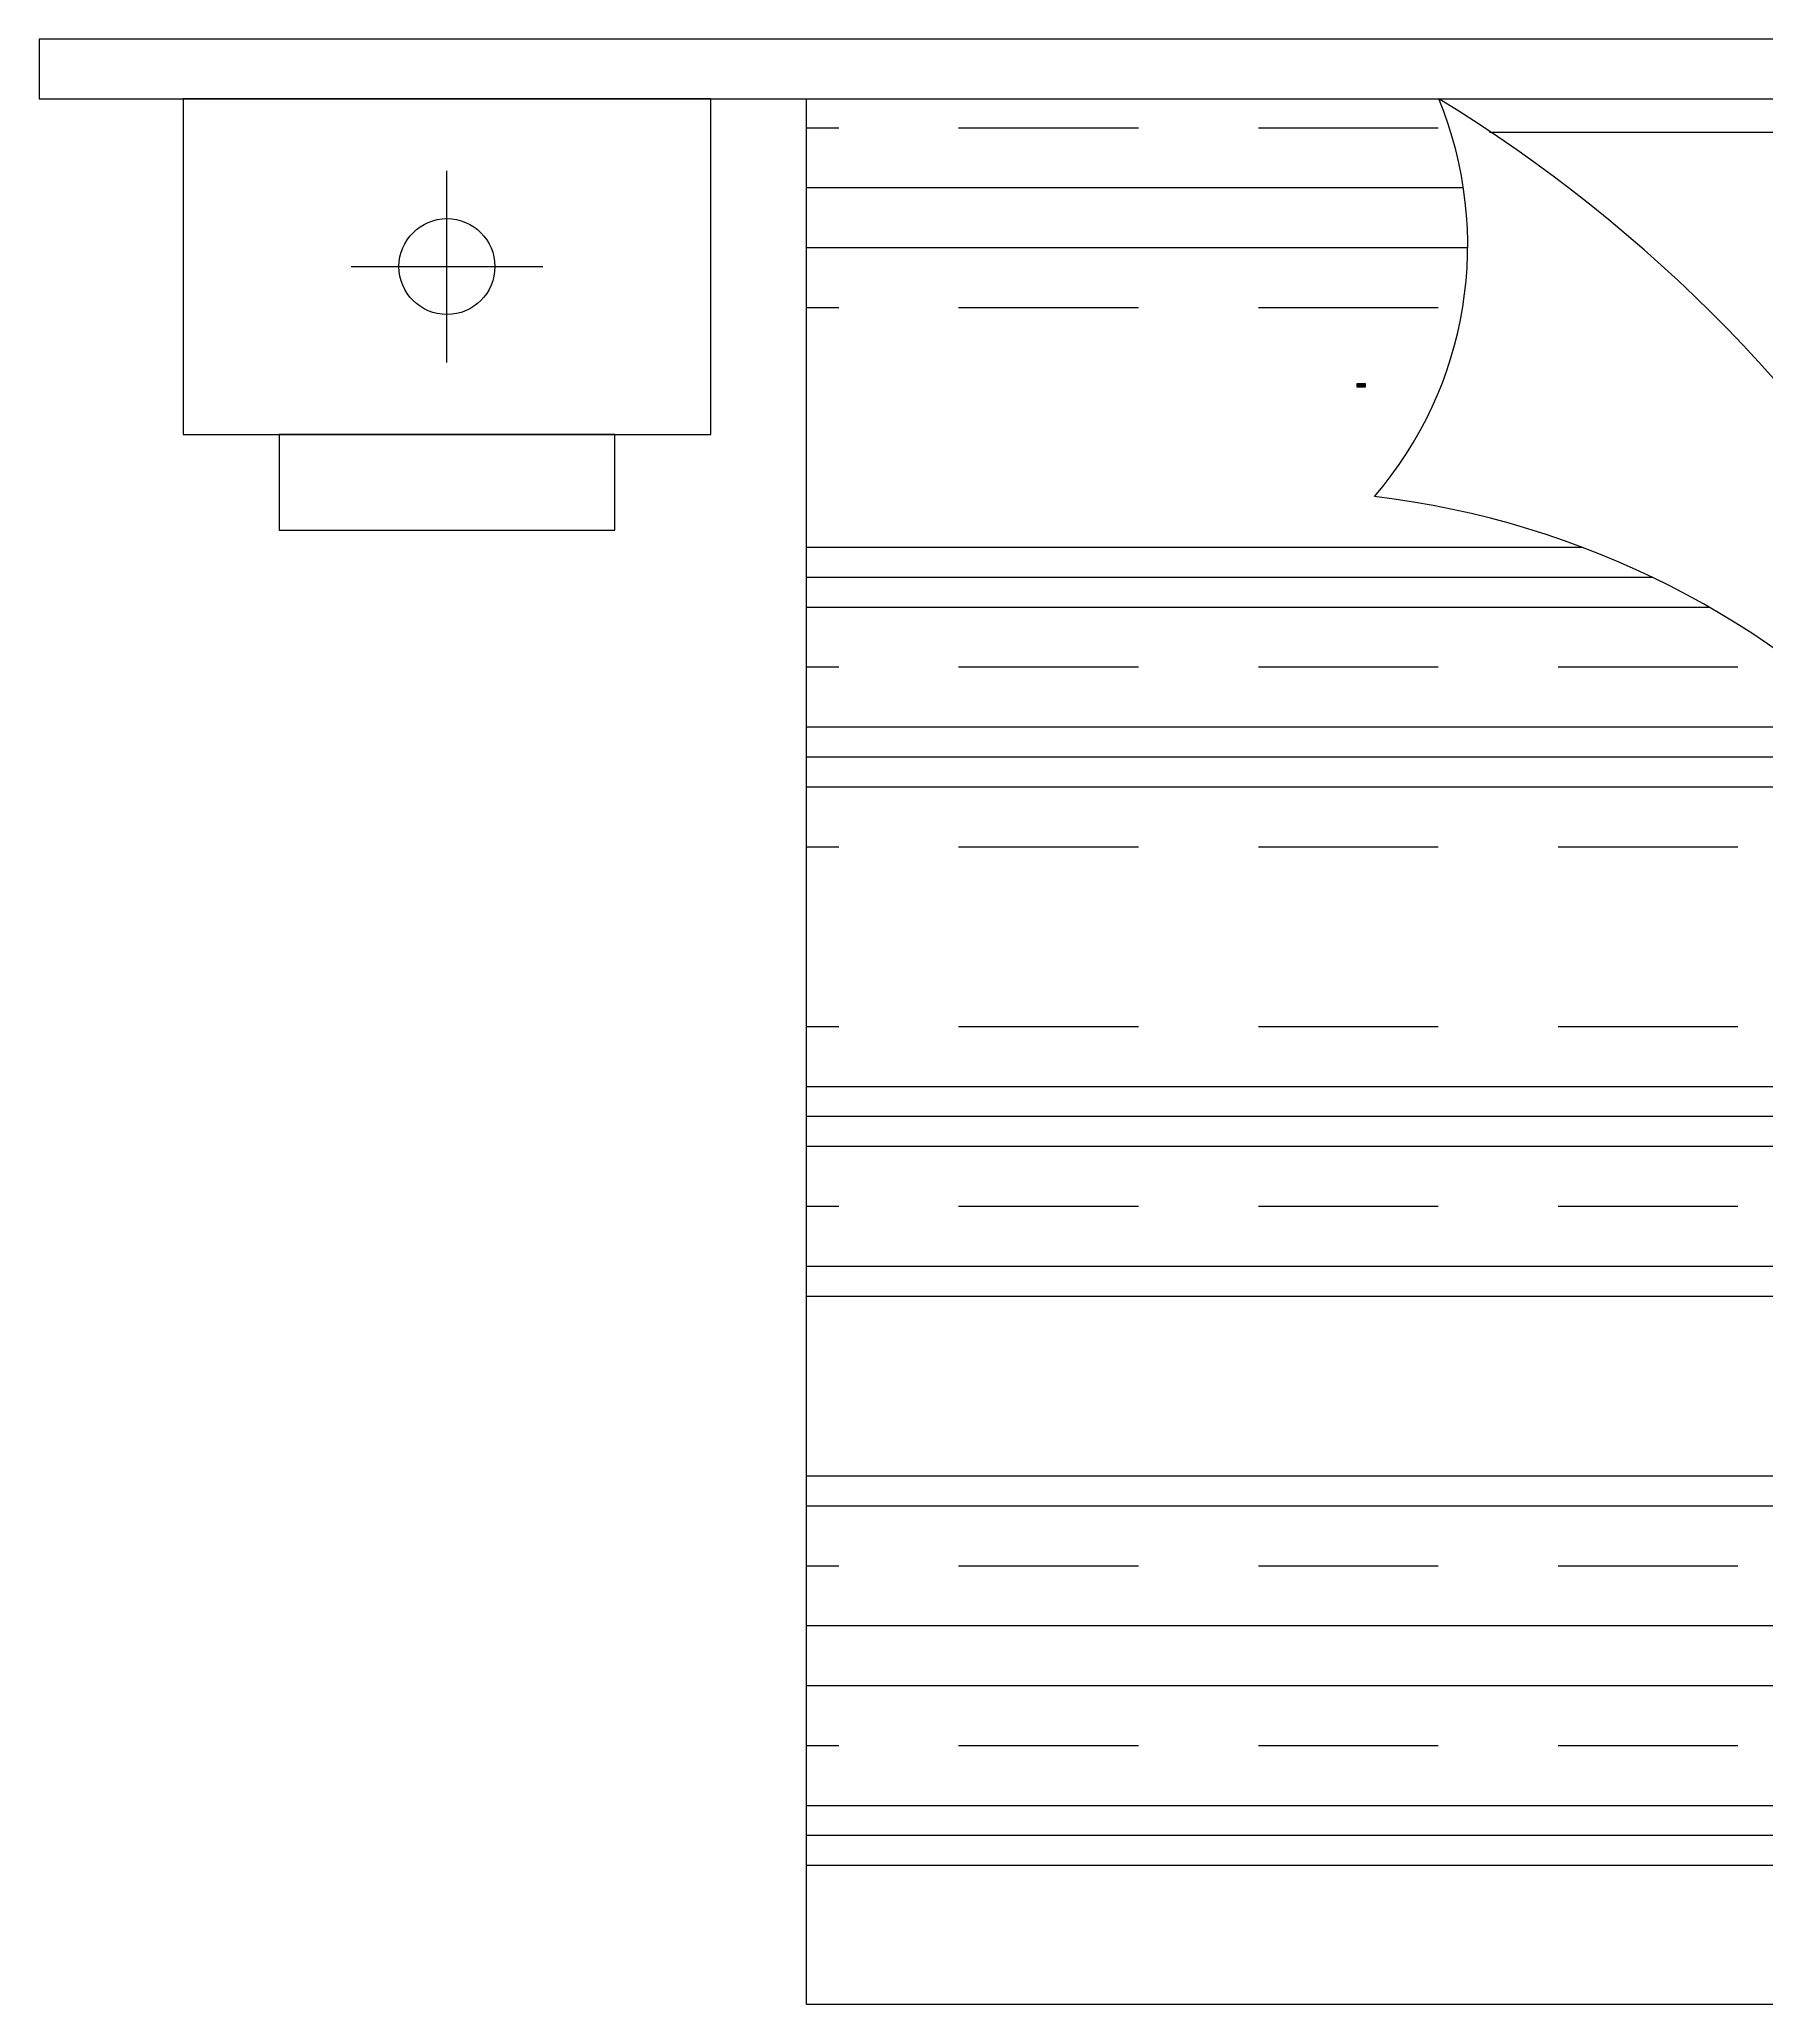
# Model space of a CAD drawing. Header units: millimetres. Extents: x 1787 to 68324, y 1435 to 30835.
# Drawn here: x 54327 to 56128, y 27342 to 29392 of the extents above; entities that cross this region are included whole.
import ezdxf

# ---------------------------------------------------------------- set-up
doc = ezdxf.new("R2010")
doc.units = ezdxf.units.MM
doc.styles.add('163', font='SimSun.ttf', dxfattribs={"width": 0.99})

# ---------------------------------------------------------------- blocks, each defined once
blk = doc.blocks.new('A$C58A03583')
at = {"linetype": 'ByBlock', "lineweight": -2}
for p, q in [((3, 2.0501), (0, 2.0501)), ((0, 2.0501), (0, 1.988)), ((0, 1.988), (3, 1.988)), ((0.7, 1.988), (0.15, 1.988)), ((0.15, 1.988), (0.15, 1.638)), ((0.7, 1.638), (0.7, 1.988)), ((0.8, 0), (0.8, 1.988)), ((0.8335, 1.9575), (0.8, 1.9575)), ((1.146, 1.9575), (0.9585, 1.9575)), ((1.4585, 1.9575), (1.271, 1.9575)), ((2.01, 1.953), (1.512, 1.953)), ((0.425, 1.713), (0.425, 1.913)), ((1.4849, 1.895), (0.8, 1.895)), ((1.4893, 1.8325), (0.8, 1.8325)), ((0.325, 1.813), (0.525, 1.813)), ((0.8335, 1.77), (0.8, 1.77)), ((1.146, 1.77), (0.9585, 1.77)), ((1.4585, 1.77), (1.271, 1.77)), ((0.15, 1.638), (0.7, 1.638)), ((0.6, 1.638), (0.25, 1.638)), ((0.25, 1.638), (0.25, 1.538)), ((0.6, 1.538), (0.6, 1.638)), ((0.25, 1.538), (0.6, 1.538)), ((1.609, 1.52), (0.8, 1.52)), ((1.682, 1.4888), (0.8, 1.4888)), ((1.7413, 1.4575), (0.8, 1.4575)), ((0.8335, 1.395), (0.8, 1.395)), ((1.146, 1.395), (0.9585, 1.395)), ((1.4585, 1.395), (1.271, 1.395)), ((1.771, 1.395), (1.5835, 1.395)), ((1.9105, 1.3325), (0.8, 1.3325)), ((1.9424, 1.3013), (0.8, 1.3013)), ((1.9714, 1.27), (0.8, 1.27)), ((0.8335, 1.2075), (0.8, 1.2075)), ((1.146, 1.2075), (0.9585, 1.2075)), ((1.4585, 1.2075), (1.271, 1.2075)), ((1.771, 1.2075), (1.5835, 1.2075)), ((0.8335, 1.02), (0.8, 1.02)), ((1.146, 1.02), (0.9585, 1.02)), ((1.4585, 1.02), (1.271, 1.02)), ((1.771, 1.02), (1.5835, 1.02)), ((2.1529, 0.9575), (0.8, 0.9575)), ((2.1629, 0.9263), (0.8, 0.9263)), ((2.1717, 0.895), (0.8, 0.895)), ((0.8335, 0.8325), (0.8, 0.8325)), ((1.146, 0.8325), (0.9585, 0.8325)), ((1.4585, 0.8325), (1.271, 0.8325)), ((1.771, 0.8325), (1.5835, 0.8325)), ((2.1954, 0.77), (0.8, 0.77)), ((2.1986, 0.7388), (0.8, 0.7388)), ((2.2, 0.5513), (0.8, 0.5513)), ((2.2, 0.52), (0.8, 0.52)), ((0.8335, 0.4575), (0.8, 0.4575)), ((1.146, 0.4575), (0.9585, 0.4575)), ((1.4585, 0.4575), (1.271, 0.4575)), ((1.771, 0.4575), (1.5835, 0.4575)), ((2.2, 0.395), (0.8, 0.395)), ((2.2, 0.3325), (0.8, 0.3325)), ((0.8335, 0.27), (0.8, 0.27)), ((1.146, 0.27), (0.9585, 0.27)), ((1.4585, 0.27), (1.271, 0.27)), ((1.771, 0.27), (1.5835, 0.27)), ((2.2, 0.2075), (0.8, 0.2075)), ((2.2, 0.1763), (0.8, 0.1763)), ((2.2, 0.145), (0.8, 0.145)), ((2.2, 0), (0.8, 0))]:
    blk.add_line(p, q, dxfattribs=at)
for p, q in [((1.3739, 1.691), (1.3825, 1.691)), ((1.3739, 1.6872), (1.3739, 1.691)), ((1.3825, 1.6872), (1.3739, 1.6872)), ((1.3742, 1.6874), (1.3742, 1.6908)), ((1.3742, 1.6908), (1.3823, 1.6908)), ((1.3742, 1.6892), (1.3823, 1.6892)), ((1.3823, 1.6874), (1.3742, 1.6874)), ((1.3823, 1.6908), (1.3823, 1.6874)), ((1.3825, 1.691), (1.3825, 1.6872))]:
    blk.add_line(p, q)
blk.add_circle((0.425, 1.813), 0.05, dxfattribs=at)
for centre, radius, start, end in [((1.0872, 1.8353), 0.4021, 319.2814, 22.3177), ((0.6493, 0.6645), 1.5517, 2.013, 58.5357), ((1.2845, 0.6621), 0.9172, 3.5567, 83.2725)]:
    blk.add_arc(centre, radius, start, end, dxfattribs=at)
at = {"style": '163', "width": 1}
for s, height, p in [('市场部：ivpmarket@service.netease.com  技术部：ivptech@service.netease.com', 0.000146, (1.3744, 1.6876)), ('园林景观在线     www.cylzx.com', 0.00029, (1.3751, 1.6895)), ('编辑部：ivpinfo@service.netease.com', 0.000209, (1.3758, 1.6881)), ('中国园林专业人士的网络交流平台', 0.000235, (1.3759, 1.6887)), ('〓', 0.000256, (1.3761, 1.6901)), ('网易 NetEase', 0.000409, (1.3766, 1.6901)), ('〓', 0.000256, (1.3803, 1.6901))]:
    blk.add_text(s, height=height, dxfattribs=at).set_placement(p)

msp = doc.modelspace()

# ---------------------------------------------------------------- block references
at = {"xscale": 1000, "yscale": 1000, "zscale": 1000}
msp.add_blockref('A$C58A03583', (54326.7, 27341.8), dxfattribs=at)

doc.saveas('drawing.dxf')
